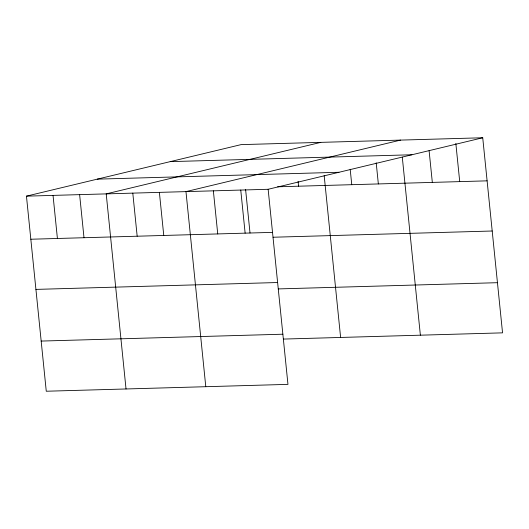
<?xml version="1.0" encoding="UTF-8"?>
<svg xmlns="http://www.w3.org/2000/svg" width="529" height="529" viewBox="0 0 529 529"><rect width="100%" height="100%" fill="white"/><g stroke="black" fill="none" stroke-linecap="round" stroke-linejoin="round"><path stroke-width="0.79" d="M482.732 137.765L268.143 189.283L287.961 384.371L46.268 391.235L26.45 196.147L241.039 144.629L482.732 137.765L502.55 332.853L283.412 339.076M320.799 142.367L106.21 193.885L126.028 388.967M400.559 140.099L185.97 191.617L205.788 386.706M170.226 161.629L411.919 154.766M97.263 179.146L338.957 172.282M277.639 186.797L487.11 180.845M26.45 196.147L268.143 189.283M30.827 239.234L272.521 232.37M273.07 237.237L492.208 231.008M35.919 289.396L277.619 282.526M278.32 288.913L497.452 282.691M41.169 341.073L282.87 334.209M455.839 143.419L459.721 181.626M429.105 150.699L432.325 182.406M402.291 157.173L420.376 335.188M376.198 162.8L378.347 183.94M350.191 169.247L351.759 184.694M324.184 175.694L340.616 337.449M298.091 181.328L298.587 186.201M245.582 189.336L250.019 233.018M240.755 190.063L245.132 233.144M213.359 190.837L217.736 233.924M159.381 192.371L163.759 235.458M132.799 193.131L137.17 236.212M79.621 194.639L83.999 237.719M53.039 195.393L57.41 238.48"/></g></svg>
